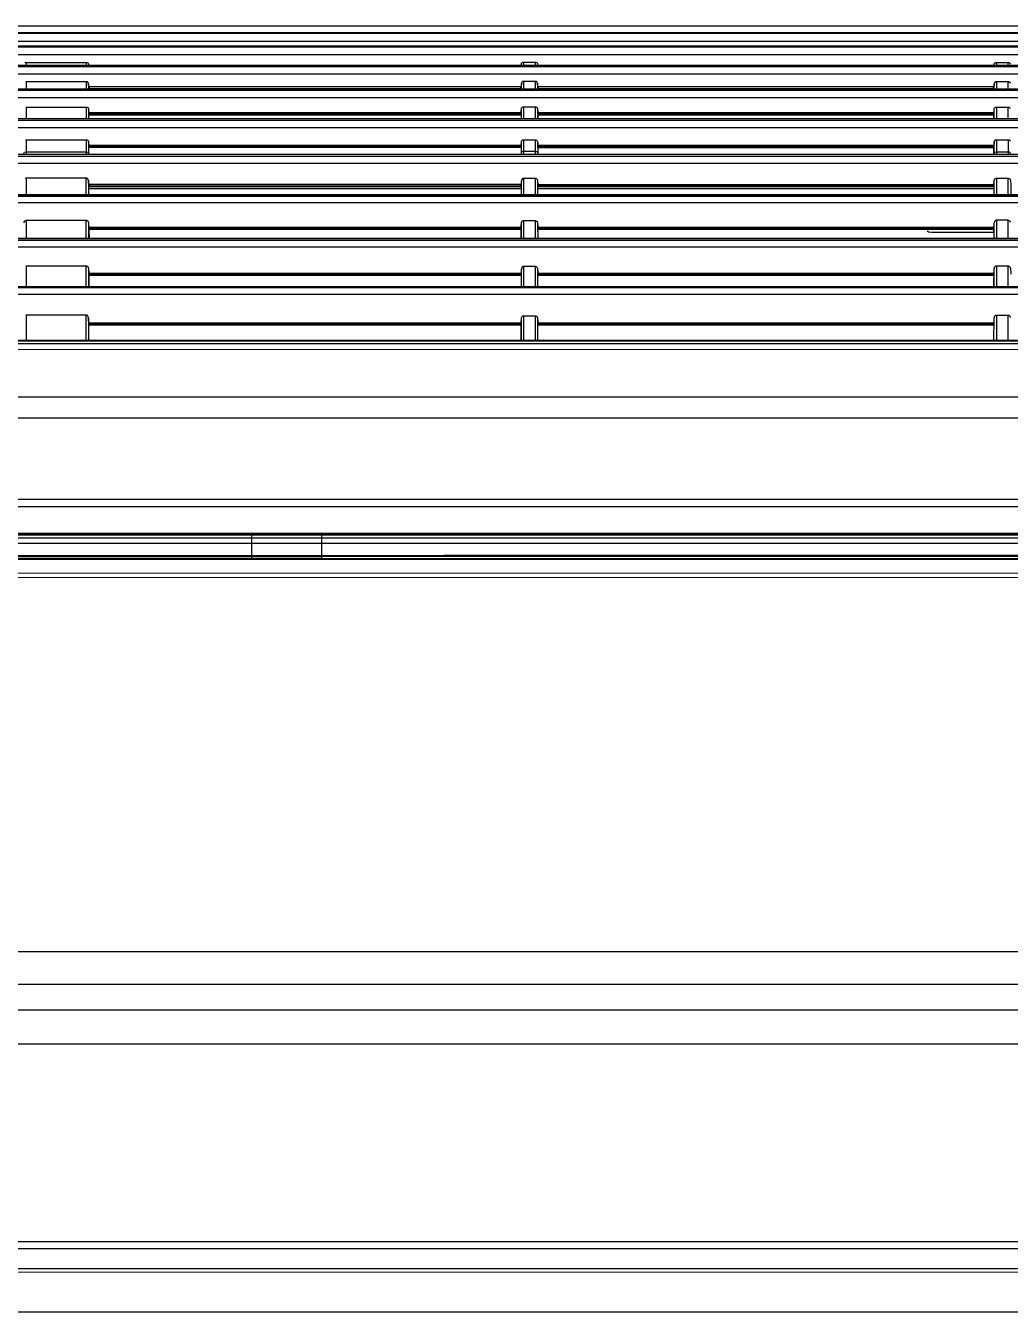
# Model space of a CAD drawing. Header units: millimetres. Extents: x 1291 to 5660, y 748 to 2981.
# Drawn here: x 1901.2 to 2127.3, y 1745.2 to 2040.8 of the extents above; entities that cross this region are included whole.
import ezdxf

# ---------------------------------------------------------------- set-up
doc = ezdxf.new("R2010")
doc.units = ezdxf.units.MM

msp = doc.modelspace()

# ---------------------------------------------------------------- linework, layer by layer
for p, q in [((1915.49, 2021.88), (1915.55, 2021.78)), ((2018.76, 2021.62), (2018.82, 2019.41)), ((1901.26, 2014.59), (1901.26, 2011.18)), ((1915.1, 2011.18), (1915.1, 2014.59)), ((2015.03, 2011.17), (2015.03, 2014.07)), ((2018.76, 2014.07), (2018.83, 2011.17)), ((2124.14, 2014.59), (2124.14, 2011.18)), ((2126.88, 2014.59), (2126.88, 2011.17)), ((2018.75, 1995.41), (2018.82, 1991.92)), ((2313.31, 1991.8), (1596.76, 1991.8)), ((2018.91, 1983.93), (2018.91, 1983.48)), ((2123.59, 1980.86), (2123.66, 1984.98)), ((2313.3, 1979.05), (1596.77, 1979.05)), ((2123.59, 1968.46), (2123.67, 1973.65)), ((2326.24, 1955.44), (1583.83, 1955.44))]:
    msp.add_line(p, q)
for points in [[(2313.62, 2039.16), (1596.03, 2039.15), (1595.6, 2039.15), (1595.39, 2039.14), (1595.18, 2039.13), (1594.97, 2039.12), (1593.9, 2039.05), (1593.06, 2038.97), (1592.64, 2038.92), (1592.21, 2038.86), (1591.79, 2038.8), (1591.37, 2038.74), (1590.54, 2038.58), (1589.71, 2038.4), (1585.4, 2037.43), (1581.1, 2036.45), (1580.82, 2036.4), (1580.4, 2036.32), (1580.26, 2036.3), (1580.12, 2036.28), (1579.98, 2036.26), (1579.41, 2036.22), (1578.85, 2036.2)], [(1596.52, 2040.76), (2313.55, 2040.76), (2314.42, 2040.75), (2315.29, 2040.71), (2316.15, 2040.65), (2317.01, 2040.57), (2317.87, 2040.45), (2318.72, 2040.32), (2319.57, 2040.16), (2320.43, 2039.97), (2324.69, 2038.96), (2328.95, 2037.96), (2328.95, 2038.01), (2328.94, 2038.01), (2328.92, 2038.01), (2328.9, 2038.02)], [(2322.44, 2035.9), (2319.9, 2036.48), (2319.13, 2036.64), (2318.35, 2036.78), (2317.57, 2036.91), (2316.78, 2037), (2316, 2037.08), (2315.21, 2037.14), (2314.42, 2037.17), (2313.62, 2037.18), (1596.44, 2037.18), (1595.65, 2037.17), (1594.86, 2037.14), (1594.07, 2037.08), (1593.29, 2037), (1592.5, 2036.91), (1591.72, 2036.78), (1590.94, 2036.64), (1590.16, 2036.48), (1587.63, 2035.9)], [(1590.16, 2036.48), (1589.96, 2037.35), (1589.8, 2038.01), (1589.72, 2038.3), (1590.55, 2038.48), (1591.38, 2038.64), (1592.22, 2038.77), (1593.06, 2038.88), (1593.9, 2038.96), (1594.75, 2039.02), (1595.59, 2039.06), (1596.44, 2039.07), (2313.62, 2039.07), (2314.48, 2039.06), (2315.32, 2039.02), (2316.17, 2038.96), (2317.01, 2038.88), (2317.85, 2038.77), (2318.69, 2038.64), (2319.52, 2038.48), (2320.35, 2038.3), (2320.27, 2038.01), (2320.11, 2037.35), (2319.9, 2036.48)], [(2321.61, 2033.15), (2320.54, 2033.36), (2319.47, 2033.56), (2318.15, 2033.79), (2316.83, 2033.95), (2315.5, 2034.04), (2314.16, 2034.07), (1595.91, 2034.07), (1595.92, 2035.99), (1595.93, 2035.99)], [(1595.91, 2035.93), (2314.16, 2035.93), (2314.15, 2035.94), (2314.15, 2035.96)], [(2319.87, 2035.47), (2319.88, 2035.48), (2319.88, 2035.5), (2319.89, 2035.52), (2324.51, 2034.64), (2329.13, 2033.75), (2329.13, 2033.76), (2319.89, 2035.53), (2319.89, 2035.52), (2319.53, 2035.59), (2319.17, 2035.65), (2318.81, 2035.7), (2318.46, 2035.76), (2317.74, 2035.85), (2317.02, 2035.93), (2316.3, 2035.98), (2315.58, 2036.03), (2315.21, 2036.04), (2314.85, 2036.05), (2314.49, 2036.06), (1595.95, 2036.06), (1595.93, 2036.03), (1595.93, 2036)], [(1590.87, 2029.2), (1590.66, 2030.34), (1590.53, 2030.99), (1591.79, 2031.18), (1593.05, 2031.32), (1594.31, 2031.4), (1595.58, 2031.43), (2314.49, 2031.43), (2315.76, 2031.4), (2317.02, 2031.32), (2318.28, 2031.18), (2319.54, 2030.99), (2319.41, 2030.34), (2319.2, 2029.2)], [(2314.49, 2031.63), (1595.58, 2031.63)], [(1901.01, 2032.28), (1901.03, 2032.29), (1901.05, 2032.3), (1901.07, 2032.31), (1901.11, 2032.32), (1901.16, 2032.34), (1901.18, 2032.34), (1901.21, 2032.34), (1915.15, 2032.34), (1915.2, 2032.34), (1915.22, 2032.33), (1915.24, 2032.32), (1915.27, 2032.32), (1915.29, 2032.31), (1915.33, 2032.29), (1915.37, 2032.27), (1915.39, 2032.25)], [(1901.25, 2032.34), (1901.25, 2031.66)], [(1915.1, 2031.66), (1915.1, 2032.34)], [(1915.41, 2032.24), (1915.44, 2032.21), (1915.47, 2032.17)], [(1915.53, 2032.1), (1915.54, 2032.08), (1915.55, 2032.06), (1915.57, 2032.01), (1915.58, 2031.97)], [(1915.59, 2031.95), (1915.6, 2031.92)], [(1915.6, 2031.9), (1915.6, 2031.88), (1915.62, 2031.63)], [(1915.6, 2031.88), (1915.6, 2031.65)], [(2015, 2031.63), (2015.03, 2031.96), (2015.03, 2032.01), (2015.04, 2032.06), (2015.06, 2032.1), (2015.07, 2032.12), (2015.08, 2032.14), (2015.1, 2032.18), (2015.12, 2032.23), (2015.14, 2032.24), (2015.15, 2032.26), (2015.19, 2032.29), (2015.22, 2032.32), (2015.26, 2032.35)], [(2015.03, 2031.66), (2015.03, 2031.96)], [(2015.28, 2032.36), (2015.3, 2032.38), (2015.34, 2032.4), (2015.39, 2032.41), (2015.43, 2032.42), (2015.46, 2032.43), (2015.48, 2032.43), (2018.31, 2032.43), (2018.35, 2032.42)], [(2015.53, 2032.43), (2015.53, 2031.66)], [(2018.26, 2031.66), (2018.26, 2032.43)], [(2018.37, 2032.42), (2018.4, 2032.41), (2018.44, 2032.4), (2018.52, 2032.35), (2018.55, 2032.34), (2018.57, 2032.33), (2018.58, 2032.31), (2018.6, 2032.29), (2018.63, 2032.26), (2018.66, 2032.23)], [(2018.68, 2032.2), (2018.69, 2032.18), (2018.7, 2032.16), (2018.71, 2032.14), (2018.73, 2032.1), (2018.75, 2032.06)], [(2018.75, 2032.03), (2018.75, 2032.01)], [(2018.76, 2031.99), (2018.76, 2031.96), (2018.79, 2031.63)], [(2018.76, 2031.96), (2018.76, 2031.63)], [(2123.62, 2031.63), (2123.64, 2031.88), (2123.64, 2031.92), (2123.65, 2031.97), (2123.67, 2032.01)], [(2123.64, 2031.64), (2123.64, 2031.88)], [(2123.67, 2032.03), (2123.68, 2032.06), (2123.71, 2032.1), (2123.73, 2032.14), (2123.76, 2032.17), (2123.79, 2032.21), (2123.87, 2032.27), (2123.89, 2032.28), (2123.93, 2032.3), (2123.95, 2032.31), (2124, 2032.32), (2124.04, 2032.34), (2124.07, 2032.34), (2124.09, 2032.34), (2126.93, 2032.34), (2126.97, 2032.34), (2127, 2032.33), (2127.02, 2032.32), (2127.04, 2032.32), (2127.07, 2032.31), (2127.11, 2032.29), (2127.15, 2032.27), (2127.19, 2032.24), (2127.21, 2032.22)], [(2124.14, 2032.34), (2124.14, 2031.66)], [(2126.88, 2031.64), (2126.88, 2032.34)], [(2127.22, 2032.21), (2127.26, 2032.17), (2127.29, 2032.14)], [(2127.3, 2032.12), (2127.31, 2032.1), (2127.32, 2032.08), (2127.33, 2032.06), (2127.35, 2032.01), (2127.37, 2031.97), (2127.37, 2031.95), (2127.37, 2031.92)], [(2321.8, 2028.74), (2320.5, 2028.97), (2319.2, 2029.2), (2318.03, 2029.38), (2316.85, 2029.5), (2315.67, 2029.58), (2314.49, 2029.61), (1595.58, 2029.61), (1594.4, 2029.58), (1593.22, 2029.5), (1592.04, 2029.38), (1590.87, 2029.2), (1589.57, 2028.97), (1588.26, 2028.74)], [(1901.18, 2027.93), (1901.21, 2027.93), (1901.23, 2027.93), (1915.1, 2027.93), (1915.15, 2027.93), (1915.2, 2027.92), (1915.22, 2027.92), (1915.24, 2027.91), (1915.27, 2027.9)], [(1901.26, 2027.93), (1901.26, 2026.27)], [(1915.1, 2026.28), (1915.1, 2027.93)], [(2015.26, 2027.91), (2015.22, 2027.88), (2015.18, 2027.85), (2015.15, 2027.81), (2015.14, 2027.79), (2015.12, 2027.77), (2015.08, 2027.69), (2015.07, 2027.67), (2015.06, 2027.65), (2015.05, 2027.63), (2015.04, 2027.6), (2015.03, 2027.56), (2015.03, 2027.51), (2014.96, 2026.74), (1915.66, 2026.74), (1915.63, 2027.09), (1915.6, 2027.45), (1915.6, 2027.5), (1915.58, 2027.54), (1915.57, 2027.59), (1915.55, 2027.63), (1915.53, 2027.68), (1915.52, 2027.7), (1915.5, 2027.72), (1915.48, 2027.75), (1915.44, 2027.79), (1915.41, 2027.82), (1915.39, 2027.84), (1915.37, 2027.85), (1915.33, 2027.87), (1915.29, 2027.9)], [(1915.6, 2027.45), (1915.6, 2026.28)], [(2015.03, 2026.28), (2015.03, 2027.51)], [(2015.3, 2027.93), (2015.28, 2027.92)], [(2015.48, 2027.99), (2015.45, 2027.98), (2015.43, 2027.98), (2015.39, 2027.97), (2015.34, 2027.95), (2015.32, 2027.94)], [(2018.26, 2026.27), (2018.26, 2027.99), (2015.53, 2027.99), (2015.53, 2026.27)], [(2018.36, 2027.98), (2018.31, 2027.99)], [(2018.7, 2027.71), (2018.69, 2027.73), (2018.68, 2027.75), (2018.66, 2027.77), (2018.63, 2027.81), (2018.61, 2027.85), (2018.59, 2027.86), (2018.57, 2027.88), (2018.55, 2027.89), (2018.53, 2027.91), (2018.49, 2027.93), (2018.44, 2027.95), (2018.42, 2027.96), (2018.4, 2027.97), (2018.38, 2027.97)], [(2123.58, 2026.74), (2018.83, 2026.74), (2018.76, 2027.51), (2018.75, 2027.56), (2018.75, 2027.6), (2018.73, 2027.65), (2018.71, 2027.69)], [(2018.76, 2027.51), (2018.76, 2026.28)], [(2123.67, 2027.59), (2123.66, 2027.57), (2123.66, 2027.54), (2123.64, 2027.5), (2123.64, 2027.45), (2123.58, 2026.74), (2123.58, 2026.27)], [(2123.64, 2026.28), (2123.64, 2027.45)], [(2123.73, 2027.72), (2123.71, 2027.68), (2123.68, 2027.63)], [(2123.79, 2027.79), (2123.78, 2027.77), (2123.76, 2027.75), (2123.75, 2027.74)], [(2123.87, 2027.85), (2123.83, 2027.82)], [(2123.89, 2027.86), (2123.93, 2027.89), (2123.95, 2027.89), (2124, 2027.91), (2124.04, 2027.92), (2124.09, 2027.93), (2124.11, 2027.93), (2126.88, 2027.93), (2126.93, 2027.93), (2126.97, 2027.92), (2127, 2027.92), (2127.02, 2027.91), (2127.04, 2027.9), (2127.07, 2027.9), (2127.11, 2027.87), (2127.15, 2027.85), (2127.17, 2027.84), (2127.19, 2027.82), (2127.21, 2027.81), (2127.22, 2027.79), (2127.26, 2027.75), (2127.28, 2027.72), (2127.3, 2027.7), (2127.31, 2027.68), (2127.33, 2027.63), (2127.35, 2027.59)], [(2124.14, 2027.93), (2124.14, 2026.27)], [(2126.88, 2026.28), (2126.88, 2027.93)], [(2314.26, 2026.16), (2314.27, 2026.18), (2314.27, 2026.22), (1595.45, 2026.22), (1595.11, 2026.21), (1594.77, 2026.2), (1594.42, 2026.19), (1593.73, 2026.15), (1593.05, 2026.1), (1592.37, 2026.03), (1591.68, 2025.94), (1591.34, 2025.89), (1591, 2025.84), (1590.66, 2025.78), (1590.32, 2025.73)], [(1595.82, 2025.99), (2314.25, 2025.99)], [(1915.75, 2026.74), (1915.75, 2026.45), (1915.75, 2026.25)], [(1915.75, 2026.37), (2014.87, 2026.37)], [(2014.87, 2026.25), (2014.87, 2026.45), (2014.86, 2026.74)], [(2018.92, 2026.74), (2018.92, 2026.45), (2018.92, 2026.41), (2018.92, 2026.25)], [(2018.92, 2026.37), (2123.48, 2026.37)], [(2123.48, 2026.45), (2123.48, 2026.74)], [(2323.36, 2022.9), (2321.38, 2023.3), (2319.39, 2023.69), (2318.12, 2023.91), (2316.83, 2024.06), (2315.55, 2024.16), (2314.25, 2024.19), (1595.82, 2024.19), (1594.53, 2024.16), (1593.23, 2024.06), (1591.95, 2023.91), (1590.68, 2023.69), (1588.69, 2023.3), (1586.71, 2022.9)], [(1901.18, 2022.08), (1901.21, 2022.09), (1901.23, 2022.09), (1915.1, 2022.09), (1915.15, 2022.09), (1915.2, 2022.08), (1915.22, 2022.08), (1915.24, 2022.07), (1915.27, 2022.06), (1915.28, 2022.05)], [(1901.26, 2022.09), (1901.26, 2019.41)], [(1915.1, 2019.41), (1915.1, 2022.09)], [(1915.29, 2022.05), (1915.33, 2022.03), (1915.37, 2022)], [(1915.41, 2021.97), (1915.43, 2021.95), (1915.44, 2021.94), (1915.46, 2021.92)], [(1915.5, 2021.86), (1915.53, 2021.82)], [(1915.57, 2021.73), (1915.58, 2021.71), (1915.58, 2021.69), (1915.59, 2021.64), (1915.6, 2021.59), (1915.63, 2021.22), (1915.66, 2020.85), (2014.96, 2020.85), (2015, 2021.24), (2015.03, 2021.62), (2015.03, 2021.67), (2015.04, 2021.72), (2015.05, 2021.76), (2015.07, 2021.81), (2015.1, 2021.85), (2015.12, 2021.89), (2015.15, 2021.93), (2015.18, 2021.97), (2015.22, 2022), (2015.23, 2022.02), (2015.25, 2022.03), (2015.29, 2022.06), (2015.34, 2022.08), (2015.38, 2022.09), (2015.43, 2022.11)], [(1915.6, 2021.59), (1915.6, 2019.42)], [(2015.03, 2019.42), (2015.03, 2021.62)], [(2015.45, 2022.11), (2015.48, 2022.12), (2015.5, 2022.12), (2018.26, 2022.12), (2018.31, 2022.12), (2018.36, 2022.11), (2018.38, 2022.1), (2018.4, 2022.09), (2018.41, 2022.09), (2018.43, 2022.09)], [(2015.53, 2022.12), (2015.53, 2019.41)], [(2018.26, 2019.41), (2018.26, 2022.12)], [(2018.44, 2022.08), (2018.45, 2022.08), (2018.49, 2022.06), (2018.53, 2022.03), (2018.55, 2022.02), (2018.57, 2022), (2018.62, 2021.95), (2018.64, 2021.93), (2018.67, 2021.89), (2018.69, 2021.85), (2018.72, 2021.81)], [(2018.72, 2021.79), (2018.73, 2021.76), (2018.75, 2021.72), (2018.76, 2021.67), (2018.76, 2021.62), (2018.79, 2021.24), (2018.82, 2020.85)], [(2123.58, 2019.41), (2123.58, 2020.85), (2123.61, 2021.22), (2123.64, 2021.59), (2123.64, 2021.64), (2123.66, 2021.69), (2123.67, 2021.73), (2123.71, 2021.82), (2123.73, 2021.86), (2123.76, 2021.9), (2123.79, 2021.94), (2123.83, 2021.97), (2123.86, 2022), (2123.91, 2022.03), (2123.95, 2022.05), (2124, 2022.07), (2124.04, 2022.08)], [(2123.64, 2019.42), (2123.64, 2021.59)], [(2124.07, 2022.08), (2124.09, 2022.09), (2124.11, 2022.09), (2126.88, 2022.09), (2126.93, 2022.09), (2126.97, 2022.08), (2127, 2022.08), (2127.02, 2022.07), (2127.04, 2022.06), (2127.06, 2022.05)], [(2124.14, 2022.09), (2124.14, 2019.41)], [(2126.88, 2019.41), (2126.88, 2022.09)], [(2127.07, 2022.05), (2127.11, 2022.03), (2127.15, 2022), (2127.19, 2021.97), (2127.21, 2021.95)], [(2127.22, 2021.94), (2127.24, 2021.92), (2127.26, 2021.9), (2127.27, 2021.88), (2127.33, 2021.78)], [(2127.28, 2021.86), (2127.31, 2021.82)], [(2320.13, 2018.75), (2320.13, 2018.73), (2320.13, 2018.7), (2319.74, 2018.78), (2319.16, 2018.89), (2318.58, 2018.99), (2317.8, 2019.1), (2317.01, 2019.2), (2316.23, 2019.27), (2315.44, 2019.32), (2315.04, 2019.34), (2314.65, 2019.35), (2314.25, 2019.36), (2313.86, 2019.36), (2313.86, 2019.41), (1596.21, 2019.41)], [(1596.21, 2019.36), (1596.22, 2019.23), (1596.23, 2019.1), (2313.84, 2019.1), (2313.85, 2019.23), (2313.86, 2019.36)], [(2014.87, 2020.49), (1915.75, 2020.49), (1915.75, 2020.32), (2014.87, 2020.32), (2014.87, 2020.53), (2014.87, 2020.56), (2014.86, 2020.85)], [(1915.75, 2020.85), (1915.75, 2020.56)], [(2018.76, 2020.23), (2018.76, 2019.42)], [(2018.83, 2020.85), (2123.58, 2020.85)], [(2018.92, 2020.85), (2018.92, 2020.56)], [(2018.92, 2020.53), (2018.92, 2020.49), (2018.92, 2020.32), (2123.48, 2020.32)], [(2018.92, 2020.49), (2123.48, 2020.49)], [(2123.48, 2020.56), (2123.48, 2020.85)], [(2324.9, 2015.42), (2322.31, 2016.03), (2319.72, 2016.64), (2319, 2016.8), (2318.27, 2016.94), (2317.53, 2017.06), (2316.8, 2017.16), (2316.06, 2017.23), (2315.32, 2017.29), (2314.58, 2017.32), (2313.84, 2017.33), (1596.23, 2017.33), (1595.49, 2017.32), (1594.75, 2017.29), (1594, 2017.23), (1593.27, 2017.16), (1592.53, 2017.06), (1591.8, 2016.94), (1591.07, 2016.8), (1590.34, 2016.64), (1587.76, 2016.03), (1585.17, 2015.42)], [(1901.16, 2014.58), (1901.21, 2014.59), (1901.26, 2014.59), (1915.1, 2014.59), (1915.15, 2014.59), (1915.2, 2014.58), (1915.22, 2014.57), (1915.24, 2014.57), (1915.27, 2014.56), (1915.33, 2014.52), (1915.38, 2014.49), (1915.39, 2014.48), (1915.41, 2014.46), (1915.45, 2014.43), (1915.46, 2014.41), (1915.48, 2014.39), (1915.49, 2014.37)], [(1915.51, 2014.35), (1915.53, 2014.31), (1915.55, 2014.26), (1915.56, 2014.24), (1915.57, 2014.21), (1915.58, 2014.19), (1915.58, 2014.17), (1915.59, 2014.12), (1915.6, 2014.07), (1915.6, 2011.17)], [(1915.6, 2014.07), (1915.63, 2013.69), (1915.66, 2013.31)], [(1915.66, 2013.31), (2014.96, 2013.31)], [(2014.86, 2013.31), (2014.87, 2013.01), (2014.87, 2012.77), (1915.74, 2012.77)], [(1915.75, 2013.31), (1915.75, 2013.01), (1915.75, 2012.77)], [(2014.87, 2012.94), (1915.75, 2012.94)], [(2014.88, 2012.94), (2014.89, 2012.94)], [(2014.92, 2012.94), (2014.93, 2012.93), (2014.96, 2012.92)], [(2014.97, 2013.31), (2015.03, 2014.07), (2015.03, 2014.12), (2015.04, 2014.16), (2015.05, 2014.21), (2015.07, 2014.26), (2015.08, 2014.28), (2015.1, 2014.33), (2015.12, 2014.35), (2015.15, 2014.39), (2015.18, 2014.42)], [(2015.21, 2014.46), (2015.23, 2014.48), (2015.25, 2014.49), (2015.29, 2014.52), (2015.33, 2014.55), (2015.36, 2014.55), (2015.38, 2014.56), (2015.4, 2014.57), (2015.43, 2014.57), (2015.48, 2014.59), (2018.31, 2014.59), (2018.36, 2014.57), (2018.39, 2014.57)], [(2015.53, 2014.59), (2015.53, 2012.63), (2015.52, 2011.95), (2018.26, 2011.95), (2018.26, 2012.63), (2018.26, 2014.59)], [(2018.41, 2014.56), (2018.43, 2014.55), (2018.45, 2014.55), (2018.54, 2014.49), (2018.56, 2014.48), (2018.58, 2014.46), (2018.59, 2014.44)], [(2018.63, 2014.41), (2018.64, 2014.39), (2018.66, 2014.37), (2018.67, 2014.35)], [(2018.69, 2014.3), (2018.72, 2014.26), (2018.72, 2014.24), (2018.73, 2014.21)], [(2018.74, 2014.19), (2018.75, 2014.16), (2018.76, 2014.12), (2018.76, 2014.07), (2018.79, 2013.69), (2018.83, 2013.31)], [(2018.82, 2013.31), (2123.58, 2013.31)], [(2018.92, 2013.31), (2018.92, 2013.01), (2018.92, 2012.77), (2123.49, 2012.77), (2123.49, 2012.94), (2018.92, 2012.94)], [(2123.48, 2013.31), (2123.48, 2013.01), (2123.49, 2012.98)], [(2123.53, 2012.94), (2123.55, 2012.93), (2123.57, 2012.92), (2123.58, 2012.92)], [(2123.58, 2011.17), (2123.64, 2014.07), (2123.65, 2014.12), (2123.66, 2014.17), (2123.67, 2014.21), (2123.69, 2014.26), (2123.7, 2014.28)], [(2123.64, 2014.07), (2123.61, 2013.69), (2123.58, 2013.31)], [(2123.64, 2011.17), (2123.64, 2012.1), (2123.64, 2012.77)], [(2123.71, 2014.31), (2123.72, 2014.33), (2123.73, 2014.35), (2123.76, 2014.39), (2123.79, 2014.43), (2123.83, 2014.46), (2123.86, 2014.49), (2123.9, 2014.52), (2123.97, 2014.56)], [(2124, 2014.56), (2124.02, 2014.57), (2124.04, 2014.58), (2124.09, 2014.59), (2124.14, 2014.59), (2126.88, 2014.59), (2126.93, 2014.59), (2126.97, 2014.58), (2127, 2014.57), (2127.02, 2014.57), (2127.11, 2014.52), (2127.15, 2014.49), (2127.17, 2014.48), (2127.19, 2014.46), (2127.21, 2014.45), (2127.22, 2014.43)], [(2127.26, 2014.39), (2127.27, 2014.37), (2127.29, 2014.35)], [(2127.31, 2014.31), (2127.33, 2014.26), (2127.34, 2014.24), (2127.35, 2014.21)], [(2313.5, 2011.17), (1596.57, 2011.17)], [(2325.96, 2006.6), (2322.98, 2007.43), (2320, 2008.24), (2319.2, 2008.45), (2318.4, 2008.63), (2317.59, 2008.78), (2316.78, 2008.9), (2315.96, 2009), (2315.14, 2009.07), (2314.31, 2009.11), (2313.49, 2009.13), (1596.58, 2009.13), (1596.58, 2010.94), (1596.57, 2011.1)], [(1596.58, 2010.84), (2313.49, 2010.84)], [(1900.76, 2011.42), (1900.92, 2011.71), (1901.26, 2011.83), (1915.1, 2011.83)], [(1915.1, 2011.83), (1915.44, 2011.71), (1915.6, 2011.42)], [(2015.03, 2011.54), (2015.19, 2011.84), (2015.52, 2011.95), (2015.52, 2011.18)], [(2018.26, 2011.18), (2018.26, 2011.95), (2018.6, 2011.84), (2018.76, 2011.54)], [(2123.64, 2011.42), (2123.8, 2011.71), (2124.14, 2011.83), (2126.88, 2011.83), (2127.21, 2011.71), (2127.37, 2011.42)], [(2126.88, 2011.89), (2127.21, 2011.78)], [(1901.19, 2005.73), (1901.17, 2005.73), (1901.14, 2005.72), (1901.12, 2005.72), (1901.11, 2005.71), (1901.1, 2005.71)], [(1901.24, 2005.74), (1901.22, 2005.74)], [(1915.56, 2005.35), (1915.55, 2005.37), (1915.55, 2005.4), (1915.5, 2005.48), (1915.46, 2005.55), (1915.44, 2005.57), (1915.41, 2005.61), (1915.37, 2005.64), (1915.35, 2005.66), (1915.33, 2005.67), (1915.27, 2005.71), (1915.24, 2005.72), (1915.22, 2005.72), (1915.19, 2005.73), (1915.14, 2005.74), (1915.09, 2005.74), (1901.27, 2005.74), (1901.27, 2001.93)], [(1915.09, 2001.93), (1915.09, 2005.74)], [(2015.46, 2005.7), (2015.43, 2005.69), (2015.41, 2005.69), (2015.39, 2005.68), (2015.37, 2005.68), (2015.36, 2005.67), (2015.35, 2005.66), (2015.34, 2005.66), (2015.29, 2005.64), (2015.25, 2005.61), (2015.23, 2005.59), (2015.22, 2005.57), (2015.2, 2005.55), (2015.18, 2005.53), (2015.15, 2005.49), (2015.12, 2005.45), (2015.11, 2005.43), (2015.1, 2005.4), (2015.09, 2005.38), (2015.08, 2005.36), (2015.06, 2005.31), (2015.05, 2005.26), (2015.04, 2005.21), (2015.04, 2005.16), (2015, 2004.74), (2014.97, 2004.31), (1915.66, 2004.31), (1915.62, 2004.76), (1915.59, 2005.2), (1915.58, 2005.25), (1915.58, 2005.3)], [(1915.59, 2005.2), (1915.59, 2001.93)], [(1915.69, 2004.02), (1915.68, 2004.01)], [(1915.72, 2004.02), (2014.94, 2004.01), (2014.95, 2004.01), (2014.96, 2004)], [(1915.75, 2004.31), (1915.74, 2004.02), (1915.74, 2003.85)], [(1915.74, 2003.85), (2014.88, 2003.85)], [(2014.87, 2004.31), (2014.87, 2004.02), (2014.87, 2003.85)], [(2014.92, 2004.02), (2014.93, 2004.01)], [(2015.03, 2001.93), (2015.03, 2005.17)], [(2018.38, 2005.69), (2018.36, 2005.69), (2018.31, 2005.71), (2018.26, 2005.71), (2015.54, 2005.71), (2015.51, 2005.71)], [(2015.53, 2005.71), (2015.53, 2001.93)], [(2018.25, 2001.93), (2018.25, 2005.71)], [(2018.47, 2005.65), (2018.45, 2005.66), (2018.43, 2005.67), (2018.4, 2005.68)], [(2018.61, 2005.54), (2018.58, 2005.57), (2018.54, 2005.61), (2018.52, 2005.62)], [(2018.62, 2005.51), (2018.64, 2005.5), (2018.67, 2005.45), (2018.69, 2005.41), (2018.71, 2005.36), (2018.72, 2005.34), (2018.73, 2005.29), (2018.74, 2005.26), (2018.76, 2005.16), (2018.82, 2004.31), (2123.58, 2004.31), (2123.66, 2005.2), (2123.66, 2005.25), (2123.67, 2005.3), (2123.68, 2005.35), (2123.7, 2005.4), (2123.71, 2005.42), (2123.74, 2005.48), (2123.77, 2005.53), (2123.8, 2005.57), (2123.85, 2005.62), (2123.87, 2005.64), (2123.91, 2005.67), (2123.96, 2005.69), (2123.97, 2005.7), (2123.98, 2005.71)], [(2018.75, 2005.17), (2018.75, 2001.93)], [(2018.85, 2004.01), (2018.84, 2004.01), (2018.83, 2004), (2018.82, 2004)], [(2018.92, 2004.31), (2018.91, 2004.02)], [(2018.91, 2003.85), (2018.91, 2004.02), (2123.53, 2004.02), (2123.55, 2004.01)], [(2018.92, 2003.85), (2123.49, 2003.85)], [(2123.48, 2004.31), (2123.49, 2004.02), (2123.49, 2003.85)], [(2123.56, 2004.01), (2123.57, 2004.01), (2123.57, 2004)], [(2123.65, 2001.93), (2123.65, 2005.2)], [(2124.15, 2005.74), (2124.15, 2003.89), (2124.15, 2002.96), (2124.15, 2001.93)], [(2126.86, 2001.93), (2126.86, 2004.37), (2126.87, 2004.82), (2126.87, 2005.74)], [(2313.33, 2001.84), (1596.73, 2001.84)], [(2313.33, 2001.93), (1596.74, 2001.93)], [(1596.74, 2001.65), (2313.33, 2001.65)], [(2014.97, 2003.31), (1915.66, 2003.31)], [(2123.58, 2003.31), (2018.83, 2003.31)], [(2313.33, 2000.05), (1596.74, 2000.05)], [(1900.77, 1995.48), (1900.78, 1995.54), (1900.79, 1995.59), (1900.8, 1995.64), (1900.82, 1995.69), (1900.82, 1995.71), (1900.85, 1995.76), (1900.86, 1995.79), (1900.88, 1995.83), (1900.91, 1995.87), (1900.93, 1995.9), (1900.97, 1995.93), (1900.99, 1995.95), (1901.03, 1995.98), (1901.07, 1996.01), (1901.12, 1996.03), (1901.17, 1996.05), (1901.19, 1996.06), (1901.22, 1996.07), (1915.14, 1996.07), (1915.19, 1996.05)], [(1901.27, 1996.07), (1901.27, 1995.58), (1901.27, 1995.09), (1901.27, 1991.91)], [(1915.08, 1991.91), (1915.08, 1993.09), (1915.09, 1994.1), (1915.09, 1996.07)], [(1915.22, 1996.05), (1915.24, 1996.03), (1915.27, 1996.03)], [(1915.31, 1996), (1915.33, 1995.98), (1915.35, 1995.97), (1915.37, 1995.95), (1915.41, 1995.91), (1915.44, 1995.87), (1915.46, 1995.86), (1915.47, 1995.83)], [(1915.49, 1995.81), (1915.5, 1995.79), (1915.52, 1995.74)], [(1915.54, 1995.69), (1915.55, 1995.67)], [(1915.57, 1995.59), (1915.58, 1995.54), (1915.58, 1995.48)], [(1915.58, 1995.49), (1915.58, 1991.92)], [(1915.59, 1995.49), (1915.62, 1995), (1915.66, 1994.52), (2014.97, 1994.52)], [(2014.97, 1991.92), (2014.97, 1992.6), (2014.97, 1994.52), (2015, 1994.97), (2015.04, 1995.42), (2015.05, 1995.52), (2015.07, 1995.57), (2015.08, 1995.62), (2015.09, 1995.64), (2015.1, 1995.67), (2015.11, 1995.69), (2015.12, 1995.72), (2015.15, 1995.76), (2015.18, 1995.8), (2015.19, 1995.82), (2015.21, 1995.85), (2015.25, 1995.88), (2015.29, 1995.91), (2015.33, 1995.94), (2015.38, 1995.97), (2015.46, 1995.99), (2015.51, 1996), (2018.25, 1996)], [(2015.04, 1991.91), (2015.04, 1995.41)], [(2015.54, 1996), (2015.54, 1991.91)], [(2018.25, 1991.92), (2018.25, 1994.02), (2018.25, 1994.52), (2018.25, 1996), (2018.3, 1996), (2018.36, 1995.98)], [(2018.38, 1995.97), (2018.39, 1995.97), (2018.41, 1995.97), (2018.43, 1995.96), (2018.46, 1995.94)], [(2018.5, 1995.91), (2018.52, 1995.9), (2018.54, 1995.88), (2018.58, 1995.85), (2018.61, 1995.8), (2018.63, 1995.78), (2018.64, 1995.76), (2018.65, 1995.74)], [(2018.67, 1995.71), (2018.69, 1995.67), (2018.71, 1995.62), (2018.72, 1995.6), (2018.73, 1995.57), (2018.73, 1995.55), (2018.74, 1995.52), (2018.75, 1995.47), (2018.75, 1995.42), (2018.79, 1994.97), (2018.82, 1994.52), (2123.58, 1994.52)], [(2123.59, 1993.56), (2123.58, 1994.52), (2123.62, 1995), (2123.66, 1995.49)], [(2123.67, 1995.59), (2123.66, 1995.54), (2123.66, 1995.48)], [(2123.66, 1991.91), (2123.66, 1994.51), (2123.66, 1995), (2123.66, 1995.49)], [(2123.7, 1995.69), (2123.68, 1995.64)], [(2123.87, 1995.95), (2123.85, 1995.93), (2123.83, 1995.91), (2123.82, 1995.9), (2123.8, 1995.87), (2123.77, 1995.83), (2123.74, 1995.79), (2123.73, 1995.76), (2123.71, 1995.71)], [(2124.1, 1996.07), (2124.08, 1996.06), (2124.05, 1996.05), (2124, 1996.03), (2123.96, 1996.01), (2123.91, 1995.98)], [(2126.86, 1996.07), (2124.13, 1996.07)], [(2124.15, 1996.07), (2124.15, 1994.59), (2124.16, 1994.1), (2124.16, 1991.92)], [(2126.86, 1991.91), (2126.86, 1996.07)], [(2126.92, 1996.07), (2126.97, 1996.05)], [(2126.98, 1996.05), (2126.99, 1996.05), (2127, 1996.04), (2127.02, 1996.03), (2127.04, 1996.03)], [(2127.09, 1996), (2127.11, 1995.98), (2127.13, 1995.97)], [(2127.15, 1995.95), (2127.19, 1995.91), (2127.22, 1995.87), (2127.24, 1995.86), (2127.25, 1995.83)], [(2127.26, 1995.81), (2127.28, 1995.79), (2127.3, 1995.74), (2127.32, 1995.69), (2127.33, 1995.67)], [(1589.92, 1988.91), (1589.65, 1989.71), (1589.43, 1990.35), (1590.33, 1990.63), (1591.23, 1990.86), (1592.13, 1991.06), (1593.05, 1991.23), (1593.97, 1991.36), (1594.89, 1991.45), (1595.83, 1991.5), (1596.76, 1991.52), (2313.3, 1991.52), (2313.31, 1991.66), (2313.31, 1991.91), (1596.76, 1991.91), (1596.76, 1990.01), (2313.3, 1990.01)], [(1915.7, 1993.82), (1915.71, 1991.91)], [(1915.75, 1994.52), (1915.74, 1994.24), (1915.74, 1994.06)], [(2014.88, 1994.06), (2014.88, 1994.24), (1915.74, 1994.24)], [(1915.74, 1994.07), (2014.88, 1994.07)], [(2014.87, 1994.52), (2014.88, 1994.24)], [(2014.92, 1994.23), (2014.97, 1994.21)], [(2014.92, 1994.06), (2014.97, 1994.05)], [(2018.75, 1993.95), (2018.75, 1993.46)], [(2018.82, 1994.05), (2018.85, 1994.06), (2018.88, 1994.06), (2018.91, 1994.07), (2123.7, 1994.07)], [(2123.69, 1994.24), (2018.83, 1994.22)], [(2018.86, 1994.23), (2018.85, 1994.23), (2018.84, 1994.22)], [(2018.89, 1994.24), (2018.87, 1994.23)], [(2018.92, 1994.52), (2018.91, 1994.24), (2018.91, 1994.06)], [(2108.27, 1993.63), (2108.56, 1993.45), (2109.27, 1993.38)], [(2109.27, 1993.35), (2123.58, 1993.35)], [(1901.21, 1985.59), (1901.22, 1985.59), (1915.14, 1985.59), (1915.19, 1985.58), (1915.21, 1985.57), (1915.27, 1985.55), (1915.29, 1985.53), (1915.31, 1985.52), (1915.33, 1985.5), (1915.35, 1985.49)], [(1901.28, 1985.6), (1901.28, 1980.85)], [(1915.08, 1980.85), (1915.08, 1985.6)], [(1915.38, 1985.47), (1915.41, 1985.43), (1915.44, 1985.38), (1915.46, 1985.36), (1915.47, 1985.34)], [(1915.49, 1985.31), (1915.5, 1985.29), (1915.52, 1985.24), (1915.54, 1985.19), (1915.55, 1985.13), (1915.57, 1985.09), (1915.58, 1985.03), (1915.58, 1984.98), (1915.66, 1983.93), (1915.66, 1980.85)], [(1915.58, 1984.98), (1915.58, 1984.44), (1915.58, 1983.91), (1915.58, 1980.85)], [(1915.66, 1983.93), (2014.97, 1983.93)], [(1915.74, 1983.93), (1915.73, 1983.66), (1915.73, 1983.48)], [(2014.87, 1983.93), (2014.88, 1983.66), (1915.73, 1983.66)], [(1915.74, 1983.48), (2014.88, 1983.48)], [(2014.88, 1983.48), (2014.9, 1983.48), (2014.92, 1983.48)], [(2014.9, 1983.65), (2014.92, 1983.65), (2014.93, 1983.65), (2014.95, 1983.63), (2014.97, 1983.62)], [(2014.94, 1983.48), (2014.97, 1983.47)], [(2015.11, 1985.16), (2015.09, 1985.11), (2015.08, 1985.08), (2015.07, 1985.03), (2015.05, 1984.98), (2015.05, 1984.93), (2015.04, 1984.87), (2015, 1984.4), (2014.97, 1983.93), (2014.97, 1980.85)], [(2015.04, 1980.85), (2015.04, 1984.87)], [(2015.48, 1985.49), (2015.47, 1985.48), (2015.44, 1985.48), (2015.43, 1985.47), (2015.38, 1985.45), (2015.33, 1985.43), (2015.32, 1985.42), (2015.31, 1985.41), (2015.3, 1985.4), (2015.29, 1985.39), (2015.27, 1985.38), (2015.25, 1985.36), (2015.23, 1985.34), (2015.21, 1985.32), (2015.19, 1985.3), (2015.18, 1985.28), (2015.15, 1985.23), (2015.12, 1985.18)], [(2018.25, 1985.49), (2015.51, 1985.49)], [(2015.54, 1985.49), (2015.54, 1980.85)], [(2018.25, 1980.85), (2018.25, 1985.49)], [(2018.61, 1985.28), (2018.58, 1985.32), (2018.54, 1985.36), (2018.43, 1985.44), (2018.41, 1985.45), (2018.36, 1985.47), (2018.3, 1985.49)], [(2018.52, 1985.38), (2018.5, 1985.39), (2018.48, 1985.41), (2018.46, 1985.43)], [(2018.64, 1985.23), (2018.65, 1985.21), (2018.67, 1985.18), (2018.69, 1985.13), (2018.71, 1985.08), (2018.72, 1985.03), (2018.73, 1984.98), (2018.74, 1984.93), (2018.75, 1984.87), (2018.79, 1984.4), (2018.82, 1983.93), (2123.59, 1983.93), (2123.63, 1984.45), (2123.66, 1984.98), (2123.67, 1985.03), (2123.68, 1985.09), (2123.69, 1985.13), (2123.71, 1985.21), (2123.73, 1985.24), (2123.75, 1985.29), (2123.77, 1985.34), (2123.8, 1985.38), (2123.82, 1985.4), (2123.84, 1985.43), (2123.85, 1985.45), (2123.89, 1985.49), (2123.91, 1985.5), (2123.92, 1985.51), (2123.93, 1985.52), (2123.96, 1985.53), (2124, 1985.56), (2124.06, 1985.58)], [(2018.75, 1984.87), (2018.75, 1980.85)], [(2018.82, 1983.47), (2018.86, 1983.48), (2123.49, 1983.48)], [(2018.86, 1983.64), (2018.85, 1983.64)], [(2018.88, 1983.65), (2018.87, 1983.65), (2018.86, 1983.65)], [(2018.88, 1983.48), (2018.91, 1983.48)], [(2123.49, 1983.66), (2018.91, 1983.66), (2018.9, 1983.65)], [(2123.49, 1983.48), (2123.49, 1983.66), (2123.49, 1983.93)], [(2124.1, 1985.59), (2124.11, 1985.59), (2126.91, 1985.59), (2126.99, 1985.57), (2127.04, 1985.55), (2127.09, 1985.52), (2127.11, 1985.5)], [(2124.16, 1985.6), (2124.16, 1983.44), (2124.17, 1982.34), (2124.17, 1980.85)], [(2126.85, 1980.85), (2126.85, 1985.6)], [(2127.13, 1985.49), (2127.15, 1985.47), (2127.18, 1985.43), (2127.22, 1985.38), (2127.23, 1985.36), (2127.26, 1985.31), (2127.27, 1985.29), (2127.29, 1985.24), (2127.31, 1985.19), (2127.33, 1985.13), (2127.34, 1985.09), (2127.35, 1985.03), (2127.36, 1984.98), (2127.44, 1983.93), (2127.43, 1983.72)], [(1596.77, 1980.85), (2313.3, 1980.85), (2313.3, 1980.71), (2314.23, 1980.69), (2315.16, 1980.64), (2315.39, 1980.63), (2315.62, 1980.6), (2315.85, 1980.59), (2316.09, 1980.56), (2316.55, 1980.51), (2317.01, 1980.45), (2317.92, 1980.3), (2318.84, 1980.12), (2319.06, 1980.07), (2319.29, 1980.02), (2319.52, 1979.96), (2319.74, 1979.91), (2320.19, 1979.79), (2320.64, 1979.66), (2320.66, 1979.76)], [(2320.15, 1977.89), (2319.31, 1978.16), (2318.47, 1978.39), (2317.63, 1978.59), (2316.77, 1978.76), (2315.91, 1978.88), (2315.05, 1978.97), (2314.17, 1979.03), (2313.3, 1979.05), (2313.3, 1980.61), (2313.3, 1980.71), (1596.77, 1980.71)], [(2327.55, 1975.32), (2323.85, 1976.61), (2320.15, 1977.89), (2320.42, 1978.66), (2320.64, 1979.29), (2319.75, 1979.58), (2318.84, 1979.83), (2317.93, 1980.04), (2317.02, 1980.21), (2316.1, 1980.34), (2315.17, 1980.44), (2314.24, 1980.5), (2313.3, 1980.52), (1596.77, 1980.52)], [(2018.82, 1981.83), (2018.82, 1982.89)], [(2123.67, 1980.85), (2123.66, 1982.84)], [(1901.25, 1974.3), (1901.22, 1974.3), (1901.19, 1974.29), (1901.18, 1974.29)], [(1915.22, 1974.27), (1915.21, 1974.28), (1915.18, 1974.28), (1915.13, 1974.3), (1915.07, 1974.3), (1901.28, 1974.3), (1901.28, 1973.05), (1901.28, 1972.42), (1901.28, 1968.46)], [(1915.07, 1968.46), (1915.07, 1974.3)], [(1915.29, 1974.24), (1915.26, 1974.25), (1915.24, 1974.27)], [(1915.33, 1974.2), (1915.32, 1974.21)], [(1915.66, 1968.47), (1915.66, 1972.54), (1915.62, 1973.1), (1915.57, 1973.65), (1915.57, 1973.71), (1915.55, 1973.82), (1915.53, 1973.87), (1915.51, 1973.92), (1915.47, 1974.03), (1915.44, 1974.08), (1915.41, 1974.12), (1915.37, 1974.16)], [(2015.25, 1974.02), (2015.29, 1974.05), (2015.33, 1974.09), (2015.36, 1974.1), (2015.38, 1974.12), (2015.4, 1974.13), (2015.44, 1974.14), (2015.44, 1974.15), (2015.46, 1974.15)], [(2015.47, 1974.15), (2015.49, 1974.15), (2015.51, 1974.16), (2018.24, 1974.16), (2018.3, 1974.15), (2018.36, 1974.14), (2018.37, 1974.13), (2018.38, 1974.13), (2018.39, 1974.12)], [(2015.54, 1974.16), (2015.54, 1973.53), (2015.55, 1972.91), (2015.55, 1968.46)], [(2018.24, 1968.46), (2018.24, 1972.27), (2018.25, 1972.91), (2018.25, 1974.16)], [(2123.84, 1974.12), (2123.85, 1974.13)], [(2123.86, 1974.15), (2123.87, 1974.16), (2123.91, 1974.2), (2123.96, 1974.24), (2123.98, 1974.25), (2124.01, 1974.26), (2124.03, 1974.28), (2124.06, 1974.28), (2124.07, 1974.29), (2124.11, 1974.3), (2124.14, 1974.3), (2126.85, 1974.3), (2126.91, 1974.3), (2126.96, 1974.28), (2126.99, 1974.28), (2127.1, 1974.2)], [(2124.17, 1974.3), (2124.17, 1972.42), (2124.17, 1971.79), (2124.17, 1968.46)], [(2126.84, 1968.46), (2126.85, 1969.24), (2126.85, 1973.68), (2126.85, 1974.3)], [(2127.01, 1974.27), (2127.04, 1974.25), (2127.07, 1974.23), (2127.08, 1974.22)], [(2127.1, 1974.2), (2127.13, 1974.18), (2127.14, 1974.16), (2127.18, 1974.12), (2127.21, 1974.08), (2127.24, 1974.03), (2127.26, 1973.98)], [(1915.57, 1973.65), (1915.57, 1968.46)], [(1915.66, 1972.54), (2014.97, 1972.54)], [(1915.66, 1972.08), (1915.7, 1972.09), (1915.72, 1972.09), (2014.89, 1972.09)], [(1915.74, 1972.54), (1915.73, 1972.26), (1915.73, 1972.09)], [(2014.88, 1972.54), (2014.88, 1972.26), (1915.73, 1972.26)], [(2014.9, 1972.26), (2014.93, 1972.26), (2014.94, 1972.25), (2014.96, 1972.23), (2014.97, 1972.23)], [(2014.97, 1968.47), (2014.97, 1972.54), (2015.04, 1973.51), (2015.05, 1973.56), (2015.07, 1973.67), (2015.08, 1973.72), (2015.1, 1973.78), (2015.12, 1973.83), (2015.15, 1973.88), (2015.18, 1973.93), (2015.19, 1973.95), (2015.22, 1973.98), (2015.24, 1974.01)], [(2015.05, 1968.46), (2015.05, 1972.58), (2015.04, 1972.89), (2015.04, 1973.51)], [(2018.43, 1974.1), (2018.46, 1974.09), (2018.47, 1974.08), (2018.48, 1974.07)], [(2018.49, 1974.06), (2018.5, 1974.06)], [(2018.52, 1974.03), (2018.54, 1974.02), (2018.58, 1973.97), (2018.61, 1973.93), (2018.64, 1973.88), (2018.66, 1973.83), (2018.68, 1973.78)], [(2018.7, 1973.73), (2018.71, 1973.7), (2018.72, 1973.67)], [(2018.72, 1973.65), (2018.73, 1973.62), (2018.74, 1973.56), (2018.74, 1973.51), (2018.78, 1973.02), (2018.81, 1972.54), (2123.59, 1972.54), (2123.63, 1973.1), (2123.67, 1973.65), (2123.68, 1973.76), (2123.7, 1973.82), (2123.71, 1973.87), (2123.73, 1973.92), (2123.75, 1973.98), (2123.78, 1974.03), (2123.8, 1974.08), (2123.82, 1974.1)], [(2018.74, 1973.51), (2018.74, 1968.46)], [(2018.81, 1972.07), (2018.83, 1972.08), (2018.85, 1972.08), (2018.88, 1972.09), (2018.89, 1972.09), (2123.51, 1972.09), (2123.53, 1972.09), (2123.55, 1972.08)], [(2018.89, 1972.26), (2018.86, 1972.26), (2018.85, 1972.25), (2018.84, 1972.24), (2018.83, 1972.23)], [(2018.91, 1972.54), (2018.91, 1972.26)], [(2018.91, 1972.09), (2018.91, 1972.26), (2123.5, 1972.26), (2123.5, 1972.09)], [(2123.49, 1972.54), (2123.5, 1972.26)], [(2123.57, 1972.08), (2123.59, 1972.07)], [(2123.58, 1972.23), (2123.59, 1972.23)], [(2123.67, 1971.17), (2123.67, 1971.79)], [(2127.29, 1973.92), (2127.31, 1973.87), (2127.32, 1973.82), (2127.33, 1973.76)], [(2320.71, 1967.27), (2320.71, 1967.22), (2320.69, 1967.11), (2320.22, 1967.25), (2319.76, 1967.38), (2319.3, 1967.51), (2318.83, 1967.62), (2317.89, 1967.83), (2316.94, 1967.99), (2316.46, 1968.06), (2315.98, 1968.13), (2315.74, 1968.15), (2315.5, 1968.18), (2315.26, 1968.2), (2315.03, 1968.22), (2314.06, 1968.28), (2313.09, 1968.29), (2313.09, 1968.46), (1596.97, 1968.46)], [(1595.32, 1967.73), (1595.36, 1967.73), (1595.7, 1967.74), (1595.74, 1967.74), (2314.33, 1967.74), (2314.37, 1967.74), (2314.71, 1967.73), (2314.75, 1967.73)], [(2314.39, 1966.31), (2314.37, 1966.31), (2314.34, 1966.31), (2314.31, 1966.31), (2314.27, 1966.32), (2314.24, 1966.32), (1596.42, 1966.36)], [(1574.02, 1950.72), (2336.05, 1950.72)], [(2323.28, 1930.29), (1586.78, 1930.29)], [(1587.14, 1923.87), (1587.14, 1932.05), (2322.93, 1932.05)], [(2324.21, 1923.9), (2323.57, 1923.92), (1586.5, 1923.92)], [(1586.82, 1924.2), (2323.25, 1924.2)], [(1587.04, 1923.83), (2323.03, 1923.83)], [(1771.59, 1923.84), (1771.6, 1922.62), (1771.59, 1922.29), (1771.59, 1918.4), (1953.08, 1918.41), (1953.08, 1923.84)], [(2325.09, 1918.88), (2322.97, 1918.87), (2322.97, 1923.03), (2208.01, 1923.03), (2185.01, 1923.03), (2047.06, 1923.03), (2008.1, 1923.02), (1817.35, 1923.02), (1771.59, 1923.02)], [(1817.35, 1921.9), (2008.1, 1921.9), (2047.06, 1921.9), (2208.01, 1921.9)], [(1969.14, 1923.84), (1969.14, 1918.41), (1953.08, 1918.41)], [(1969.14, 1918.41), (2138.57, 1918.41), (2138.57, 1923.84)], [(2138.57, 1918.87), (2053.86, 1918.87), (1912.92, 1918.87), (1848.68, 1918.87), (1582.97, 1918.87), (1576.63, 1918.88), (1574.52, 1918.88), (1573.46, 1918.88), (1573.2, 1918.89), (1572.21, 1918.89)], [(2337.91, 1918.24), (1572.26, 1918.23)], [(2337.91, 1918.17), (1572.26, 1918.15)], [(1771.59, 1918.83), (1953.08, 1918.83)], [(1814.03, 1919.11), (1983.19, 1919.11), (1997.25, 1919.12), (2154.63, 1919.12)], [(1969.14, 1918.87), (1961.11, 1918.87)], [(2138.57, 1918.83), (1969.14, 1918.83)], [(1572.52, 1915.04), (2337.65, 1915.06)], [(2337.65, 1913.99), (1572.52, 1913.97)], [(2315.61, 1828.09), (2315.61, 1820.56), (2254.7, 1820.56), (2193.79, 1820.56), (2140.58, 1820.56), (2136.57, 1820.55), (2134.56, 1820.55), (2068.41, 1820.55), (2002.26, 1820.54), (1801.71, 1820.54)], [(1875.32, 1828.08), (1980.18, 1828.08), (2012.3, 1828.08), (2044.43, 1828.08), (2098.03, 1828.08), (2151.62, 1828.08)], [(1594.16, 1814.76), (1594.18, 1814.75), (1594.2, 1814.75), (1594.28, 1814.73), (1594.37, 1814.72), (1594.42, 1814.71), (1594.46, 1814.7), (1594.56, 1814.69), (1594.66, 1814.69), (1594.75, 1814.69), (2313.8, 1814.69), (2313.9, 1814.69), (2314, 1814.69), (2314.09, 1814.7), (2314.14, 1814.71), (2314.19, 1814.72), (2314.28, 1814.73), (2314.36, 1814.75)], [(1593.75, 1807.61), (1594.05, 1807.13), (1594.75, 1806.93), (2313.8, 1806.93), (2314.51, 1807.13), (2314.81, 1807.61)], [(2313.39, 1761.59), (2313.38, 1761.53), (2313.35, 1761.47), (2313.33, 1761.4), (1595.23, 1761.4), (1595.21, 1761.47), (1595.19, 1761.53), (1595.17, 1761.59), (1595.15, 1761.66), (1595.11, 1761.79), (1595.09, 1761.93), (1595.02, 1762.19), (1594.97, 1762.46), (1594.92, 1762.73), (1594.87, 1763.01), (1594.82, 1763.33), (1594.79, 1763.66), (1594.76, 1763.98), (1594.75, 1764.31)], [(2307.59, 1759.84), (1602.58, 1759.83)], [(1602.58, 1755.3), (2307.59, 1755.32)], [(1602.59, 1754.48), (2307.59, 1754.49)], [(2257.13, 1745.25), (2000.14, 1745.24), (1743.16, 1745.24)]]:
    msp.add_lwpolyline(points)
for points in [[(2123.99, 2005.71), (2124, 2005.72), (2124.03, 2005.72), (2124.05, 2005.73), (2124.13, 2005.74), (2126.87, 2005.74, -0.38696), (2127.37, 2005.2), (2127.44, 2004.31), (2127.44, 2003.18), (2127.44, 2002.3), (2127.44, 2001.95)], [(2313.04, 1966.37), (2313.04, 1967.77, 0.00687), (2313.09, 1968.29), (1596.98, 1968.29), (1596.98, 1968.25)]]:
    msp.add_lwpolyline(points, format="xyb")

doc.saveas('drawing.dxf')
